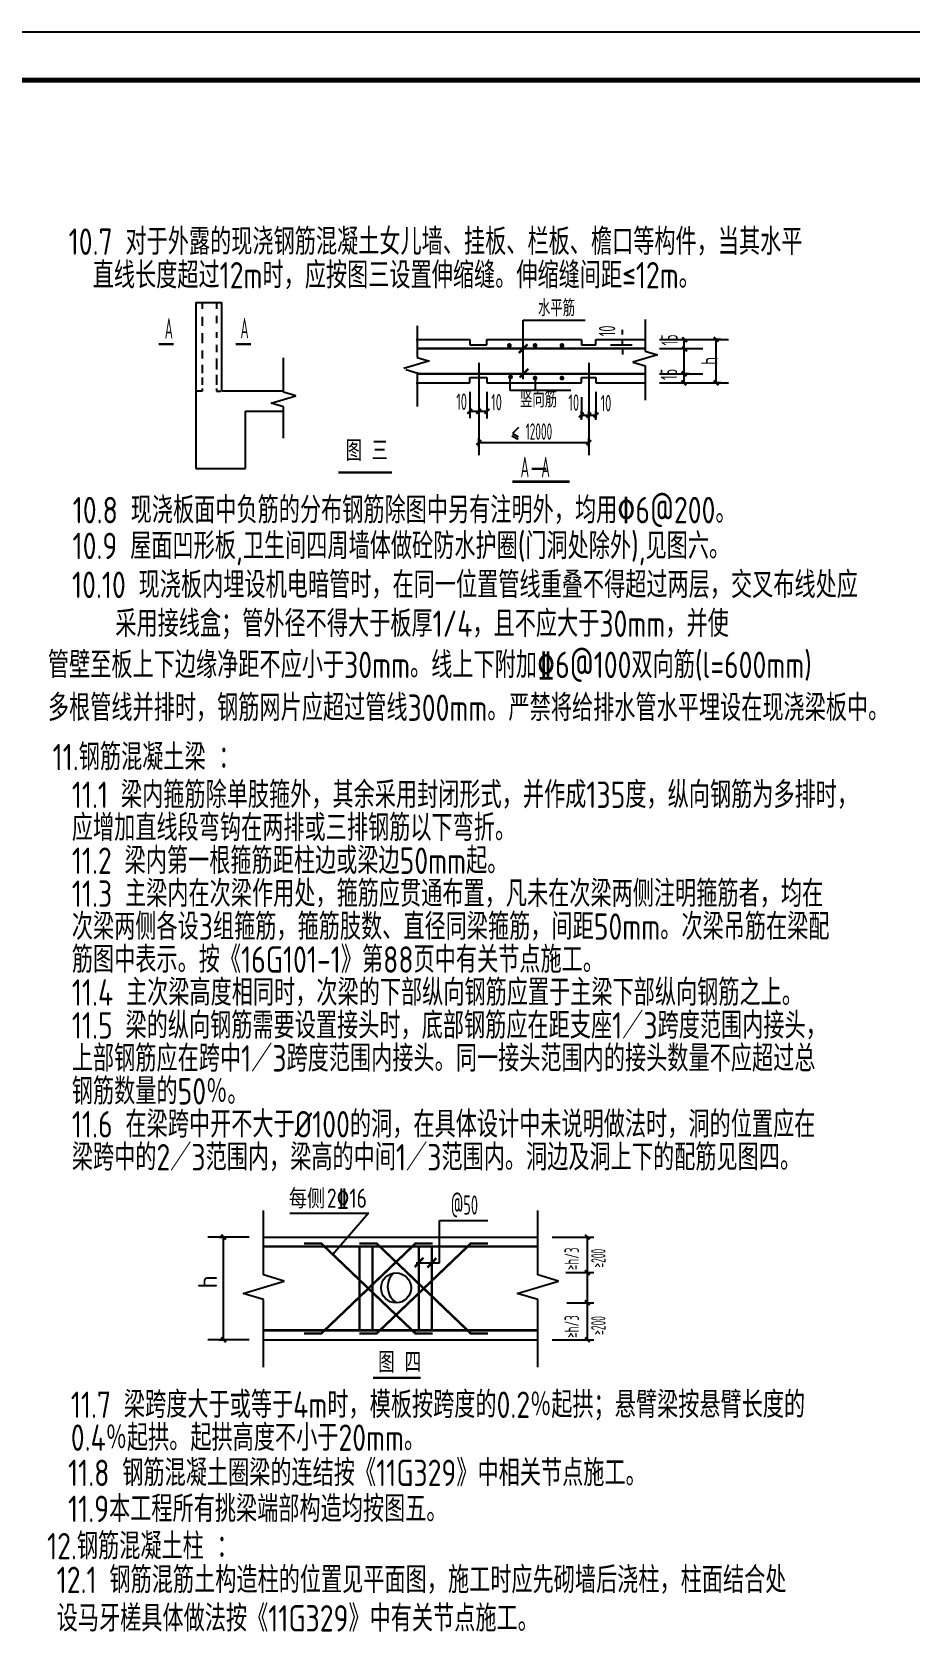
# Model space of a CAD drawing. Extents: x 8243024 to 8945023, y 669070 to 951310.
# Drawn here: x 8285381 to 8303633, y 917830 to 951310 of the extents above; entities that cross this region are included whole.
import ezdxf

# ---------------------------------------------------------------- set-up
doc = ezdxf.new("R2010")
doc.units = 0
doc.header["$LTSCALE"] = 1000
for name, color, linetype in [('LT', 2, 'CONTINUOUS'), ('PUB_TITLE', 255, 'CONTINUOUS'), ('REIN', 1, 'CONTINUOUS'), ('檩条', 7, 'CONTINUOUS')]:
    doc.layers.add(name, color=color, linetype=linetype)
doc.styles.add('TSSD_REIN', font='Tssdeng.shx', dxfattribs={"width": 0.7, "bigfont": 'hztxt.shx'})

msp = doc.modelspace()

# ---------------------------------------------------------------- linework, layer by layer
at = {"layer": 'LT'}
for p, q in [((8288785.1, 945686.8), (8289324.4, 945686.8)), ((8288785.1, 945686.8), (8288785.1, 942232.2)), ((8288917.4, 945686.8), (8288917.4, 945554.6)), ((8289211.1, 945686.8), (8289211.1, 945554.6)), ((8289324.4, 943836.8), (8289324.4, 945686.8)), ((8288917.4, 945384.7), (8288917.4, 945196)), ((8289211.1, 945403.6), (8289211.1, 945252.6)), ((8288917.4, 945044.9), (8288917.4, 944837.3)), ((8289211.1, 945063.8), (8289211.1, 944950.5)), ((8289211.1, 944799.5), (8289211.1, 944648.5)), ((8293365, 944916.3), (8294479.5, 944916.3)), ((8294479.5, 944916.3), (8294479.5, 944803)), ((8294479.5, 944803), (8294838.5, 944803)), ((8294838.5, 944803), (8294838.5, 944916.3)), ((8294838.5, 944916.3), (8296803.1, 944916.3)), ((8296803.1, 944916.3), (8296803.1, 944803)), ((8296803.1, 944803), (8297105.3, 944803)), ((8297105.3, 944803), (8297105.3, 944916.3)), ((8297105.3, 944916.3), (8298125.4, 944916.3)), ((8288917.4, 944686.2), (8288917.4, 944516.4)), ((8289211.1, 944516.4), (8289211.1, 944289.8)), ((8288917.4, 944384.2), (8288917.4, 944214.3)), ((8288917.4, 944120), (8288917.4, 943968.9)), ((8289211.1, 944176.6), (8289211.1, 943968.9)), ((8294479.5, 944123.4), (8294838.5, 944123.4)), ((8294479.5, 944010.1), (8294479.5, 944123.4)), ((8294838.5, 944123.4), (8294838.5, 944010.1)), ((8296803.1, 944010.1), (8296803.1, 944123.4)), ((8296803.1, 944123.4), (8297105.3, 944123.4)), ((8297105.3, 944123.4), (8297105.3, 944010.1)), ((8288917.4, 943836.1), (8288785.1, 943836.1)), ((8288917.4, 943893.4), (8288917.4, 943836.1)), ((8289211.1, 943893.4), (8289211.1, 943838.7)), ((8289211.1, 943838.7), (8289305.5, 943838.7)), ((8290608.9, 943836.8), (8289324.4, 943836.8)), ((8293365, 944010.1), (8294479.5, 944010.1)), ((8294838.5, 944010.1), (8296803.1, 944010.1)), ((8297105.3, 944010.1), (8298125.4, 944010.1)), ((8289815.6, 943421.5), (8290608.9, 943421.5)), ((8289815.6, 942232.2), (8289815.6, 943421.5)), ((8295357.1, 942908.3), (8295487.4, 942838.2)), ((8295497.5, 943078.8), (8295367.1, 942958.5)), ((8295367.1, 942958.5), (8295487.4, 942888.3)), ((8288785.1, 942232.2), (8289815.6, 942232.2)), ((8290193, 926233.1), (8295896.6, 926233.1)), ((8290193, 924095.6), (8295896.6, 924095.6))]:
    msp.add_line(p, q, dxfattribs=at)
at = {"layer": 'LT', "color": 7}
for p, q in [((8293385.3, 945195.3), (8293385.3, 944541)), ((8298126.7, 945327.4), (8298126.7, 944673.1)), ((8297405.3, 944916.3), (8297859.5, 944916.3)), ((8297405.3, 944803), (8297859.5, 944803)), ((8297659.5, 945016.3), (8297659.5, 945116.3)), ((8297659.5, 944803), (8297659.5, 944916.3)), ((8298425.4, 944916.3), (8299327.2, 944916.3)), ((8290606.4, 943820.8), (8290606.4, 944533.8)), ((8293622.4, 944464.2), (8293110.5, 944310.6)), ((8293385.3, 944541), (8293641.3, 944464.2)), ((8297659.5, 944703), (8297659.5, 944603)), ((8298382.7, 944596.3), (8297870.7, 944442.7)), ((8298126.7, 944673.1), (8298382.7, 944596.3)), ((8293148.2, 944291.7), (8293404.2, 944214.9)), ((8293385.3, 944233.8), (8293385.3, 943520.8)), ((8294668.4, 944427.5), (8294668.4, 942507.6)), ((8296954.2, 944427.5), (8296954.2, 942507.6)), ((8297870.7, 944442.7), (8298126.7, 944365.9)), ((8298126.7, 944365.9), (8298126.7, 943652.9)), ((8290862.4, 943744), (8290606.4, 943820.8)), ((8294479.5, 943823.4), (8294479.5, 943277.7)), ((8294668.4, 943898.9), (8294668.4, 943267.5)), ((8294668.4, 943823.4), (8294668.4, 943277.7)), ((8294838.5, 943823.4), (8294838.5, 943267.5)), ((8296954.2, 943823.4), (8296954.2, 943267.5)), ((8296954.2, 943823.4), (8296954.2, 943267.5)), ((8297105.3, 943823.4), (8297105.3, 943267.5)), ((8290350.4, 943590.4), (8290862.4, 943744)), ((8290606.4, 943513.6), (8290350.4, 943590.4)), ((8290606.4, 942859.3), (8290606.4, 943513.6)), ((8296803.1, 943710.1), (8296803.1, 943267.5)), ((8289893, 926233.1), (8289030.1, 926233.1)), ((8296196.6, 926233.1), (8297059.4, 926233.1)), ((8296481.1, 925493.3), (8297061.7, 925493.3)), ((8296481.1, 925493.3), (8297059.4, 925493.3)), ((8296498, 924867.5), (8297064.1, 924867.5)), ((8296498, 924867.5), (8297061.7, 924867.5)), ((8289893, 924095.6), (8289030.1, 924095.6)), ((8296196.6, 924095.6), (8297064.1, 924095.6))]:
    msp.add_line(p, q, dxfattribs=at)
at = {"layer": 'LT', "color": 1}
for p, q in [((8290193, 925446.3), (8290193, 926785)), ((8290740.3, 926732.1), (8292382, 926732.1)), ((8292375.4, 926732.1), (8291633.9, 925870.4)), ((8295896.6, 925446.3), (8295896.6, 926785)), ((8293850.9, 925698.2), (8293850.9, 926579.6)), ((8293850.9, 926579.6), (8294854.6, 926579.6)), ((8290620.4, 925318.1), (8290193, 925446.3)), ((8293364.3, 925698.2), (8293850.9, 925698.2)), ((8296324.1, 925318.1), (8295896.6, 925446.3)), ((8289765.5, 925061.6), (8290620.4, 925318.1)), ((8290193, 924933.3), (8289765.5, 925061.6)), ((8295469.1, 925061.6), (8296324.1, 925318.1)), ((8295896.6, 924933.3), (8295469.1, 925061.6)), ((8290193, 923522.8), (8290193, 924933.3)), ((8295896.6, 923522.8), (8295896.6, 924933.3))]:
    msp.add_line(p, q, dxfattribs=at)
at = {"layer": 'LT'}
msp.add_circle((8292948.5, 925175.3), 311.3, dxfattribs=at)
msp.add_arc((8293162.2, 925198.3), 389.8, 133.25466, 238.99592, dxfattribs=at)
at = {"layer": 'PUB_TITLE'}
msp.add_lwpolyline([(8246024, 891909.7), (8330124, 891909.7), (8330124, 951309.7), (8246024, 951309.7)], close=True, dxfattribs=at)
at = {"layer": 'PUB_TITLE', "const_width": 100}
msp.add_lwpolyline([(8248524, 892909.7), (8329124, 892909.7), (8329124, 950309.7), (8248524, 950309.7)], close=True, dxfattribs=at)
at = {"layer": 'REIN', "color": 7, "const_width": 50}
for points in [[(8288008.4, 944818.4), (8288322.5, 944818.4)], [(8289610.5, 944818.4), (8289931.6, 944818.4)], [(8291750.5, 942147.4), (8292865.8, 942147.4)], [(8295769.7, 942221), (8296071.9, 942221)], [(8295366.3, 941955.1), (8296556.4, 941955.1)], [(8292470.9, 923304.6), (8293463.5, 923304.6)]]:
    msp.add_lwpolyline(points, dxfattribs=at)
at = {"layer": 'REIN', "const_width": 50}
for points in [[(8295280.1, 944789.8, 1), (8295330.1, 944789.8, 1)], [(8295280.1, 944789.8, 1), (8295330.1, 944789.8, 1)], [(8295814.3, 944789.8, 1), (8295864.3, 944789.8, 1)], [(8295814.3, 944789.8, 1), (8295864.3, 944789.8, 1)], [(8296372.9, 944789.8, 1), (8296422.9, 944789.8, 1)], [(8296372.9, 944789.8, 1), (8296422.9, 944789.8, 1)], [(8295304.3, 944134.5, 1), (8295354.3, 944134.5, 1)], [(8295304.3, 944134.5, 1), (8295354.3, 944134.5, 1)], [(8295814.3, 944110.3, 1), (8295864.3, 944110.3, 1)], [(8295814.3, 944110.3, 1), (8295864.3, 944110.3, 1)], [(8296372.9, 944110.3, 1), (8296422.9, 944110.3, 1)], [(8296372.9, 944110.3, 1), (8296422.9, 944110.3, 1)]]:
    msp.add_lwpolyline(points, format="xyb", close=True, dxfattribs=at)
at = {"layer": 'REIN', "color": 1, "const_width": 50}
for points in [[(8295499.6, 944633.1), (8295680.6, 944814.1)], [(8293383.9, 944727.5), (8298125.4, 944727.5)], [(8293383.9, 944198.9), (8298125.4, 944198.9)], [(8295518.5, 944123.4), (8295699.5, 944304.4)], [(8290193, 926034.6), (8295896.6, 926034.6)], [(8291036, 926102.2), (8291391.4, 926102.2), (8293354.7, 924224.8), (8293710.1, 924224.8)], [(8293710.1, 926102.2), (8293354.7, 926102.2), (8291391.4, 924224.8), (8291036, 924224.8)], [(8294861, 926102.2), (8294505.6, 926102.2), (8292542.3, 924224.8), (8292186.9, 924224.8)], [(8292186.9, 926102.2), (8292542.3, 926102.2), (8294505.6, 924224.8), (8294861, 924224.8)], [(8292186.9, 924292.5), (8292186.9, 926034.6)], [(8292457.7, 924292.5), (8292457.7, 926034.6)], [(8293422.3, 924292.5), (8293422.3, 926034.6)], [(8293693.2, 924292.5), (8293693.2, 926034.6)], [(8293516.4, 925804.6), (8293333.9, 925607)], [(8293784.5, 925797), (8293601.9, 925599.4)], [(8290193, 924292.5), (8295896.6, 924292.5)]]:
    msp.add_lwpolyline(points, dxfattribs=at)
at = {"layer": '檩条', "color": 253}
for p, q in [((8295594.1, 945312.7), (8296878.5, 945312.7)), ((8295594.1, 944085.7), (8295594.1, 945312.7)), ((8298425.4, 944916.3), (8299864.6, 944916.3)), ((8298937.6, 944010.1), (8298937.6, 944916.3)), ((8299705.6, 944916.3), (8299547.3, 944916.3)), ((8299605.6, 944010.1), (8299605.6, 944916.3)), ((8298425.4, 944727.5), (8299327.2, 944727.5)), ((8295314.2, 944126.8), (8295314.2, 943862.5)), ((8298425.4, 944198.9), (8299327.2, 944198.9)), ((8299037.6, 944198.9), (8298876.3, 944198.9)), ((8295314.2, 943862.5), (8296579.9, 943862.5)), ((8295843.1, 944089), (8295843.1, 943862.5)), ((8298425.4, 944010.1), (8299327.2, 944010.1)), ((8298425.4, 944010.1), (8299864.6, 944010.1)), ((8299705.6, 944010.1), (8299547.3, 944010.1)), ((8294479.5, 943519), (8294479.5, 943399.5)), ((8294668.4, 943519), (8294668.4, 943399.5)), ((8294838.5, 943519), (8294838.5, 943399.5)), ((8294479.5, 943419), (8294668.4, 943419)), ((8294668.4, 943419), (8294838.5, 943419)), ((8296803.1, 943241.2), (8296803.1, 943425.5)), ((8296803.1, 943341.2), (8296954.2, 943341.2)), ((8296954.2, 943241.2), (8296954.2, 943425.5)), ((8296954.2, 943341.2), (8297105.3, 943341.2)), ((8297105.3, 943241.2), (8297105.3, 943425.5)), ((8294668.4, 942670.4), (8294668.4, 942861.2)), ((8296954.2, 942670.4), (8296954.2, 942861.2)), ((8294668.4, 942770.4), (8296954.2, 942770.4)), ((8289261.4, 926233.1), (8289390.5, 926233.1)), ((8289361.4, 924095.6), (8289361.4, 926233.1)), ((8296827.8, 926233.1), (8296927.8, 926233.1)), ((8296927.8, 925493.3), (8296927.8, 926233.1)), ((8296827.8, 925493.3), (8296927.8, 925493.3)), ((8296927.8, 924867.5), (8296927.8, 925493.3)), ((8296827.8, 924867.5), (8296927.8, 924867.5)), ((8296927.8, 924095.6), (8296927.8, 924867.5)), ((8289261.4, 924095.6), (8289390.5, 924095.6)), ((8296827.8, 924095.6), (8296927.8, 924095.6))]:
    msp.add_line(p, q, dxfattribs=at)
at = {"layer": '檩条', "color": 253, "const_width": 45}
for points in [[(8298900.6, 944962.4), (8299000.6, 944862.4)], [(8298900.6, 944767.8), (8299000.6, 944667.8)], [(8299555.6, 944966.3), (8299655.6, 944866.3)], [(8298887.6, 944248.9), (8298987.6, 944148.9)], [(8298883.2, 944063), (8298983.2, 943963)], [(8299555.6, 944060.1), (8299655.6, 943960.1)], [(8294429.5, 943369), (8294529.5, 943469)], [(8294618.4, 943369), (8294718.4, 943469)], [(8294788.5, 943369), (8294888.5, 943469)], [(8296753.1, 943291.2), (8296853.1, 943391.2)], [(8296904.2, 943291.2), (8297004.2, 943391.2)], [(8297055.3, 943291.2), (8297155.3, 943391.2)], [(8294618.4, 942720.4), (8294718.4, 942820.4)], [(8296904.2, 942720.4), (8297004.2, 942820.4)], [(8289311.4, 926283.1), (8289411.4, 926183.1)], [(8296877.8, 926283.1), (8296977.8, 926183.1)], [(8296877.8, 925543.3), (8296977.8, 925443.3)], [(8296877.8, 924917.5), (8296977.8, 924817.5)], [(8289311.4, 924145.6), (8289411.4, 924045.6)], [(8296877.8, 924145.6), (8296977.8, 924045.6)]]:
    msp.add_lwpolyline(points, dxfattribs=at)

# ---------------------------------------------------------------- texts
at = {"layer": 'LT', "color": 7, "style": 'TSSD_REIN'}
for s, height, width, p in [('10.7 对于外露的现浇钢筋混凝土女儿墙、挂板、栏板、檐口等构件，当其水平', 550, 0.8, (8286138.6, 946674.5)), ('直线长度超过12m时，应按图三设置伸缩缝。伸缩缝间距≤12m。', 550, 0.8, (8286638.6, 945975.9)), ('A', 427.5, 0.463647, (8288137.2, 944930.6)), ('A', 427.5, 0.46363, (8289711.9, 944937.3)), ('图 三', 427.49, 0.78574, (8291902.5, 942386.1)), ('A  A', 427.49, 0.488174, (8295537, 942045.7)), ('10.8 现浇板面中负筋的分布钢筋除图中另有注明外，均用\x826@200。', 550, 0.8, (8286223.4, 941088)), ('10.9 屋面凹形板,卫生间四周墙体做砼防水护圈(门洞处除外),见图六。', 550, 0.8, (8286220, 940342.4)), ('10.10 现浇板内埋设机电暗管时，在同一位置管线重叠不得超过两层，交叉布线处应', 550, 0.8, (8286208.5, 939532.5)), ('采用接线盒；管外径不得大于板厚1/4，且不应大于30mm，并使', 550, 0.8, (8287108.8, 938724.1)), ('管壁至板上下边缘净距不应小于30mm。线上下附加\x846@100双向筋(l=600mm)', 550, 0.8, (8285707.2, 937866.8)), ('多根管线并排时，钢筋网片应超过管线300mm。严禁将给排水管水平埋设在现浇梁板中。', 550, 0.8, (8285707.2, 936974.8)), ('11.1 梁内箍筋除单肢箍外，其余采用封闭形式，并作成135度，纵向钢筋为多排时，', 550, 0.8, (8286205, 935162.6)), ('应增加直线段弯钩在两排或三排钢筋以下弯折。', 550, 0.8, (8286205, 934476.9)), ('11.2 梁内第一根箍筋距柱边或梁边50mm起。', 550, 0.8, (8286205, 933791.2)), ('11.3 主梁内在次梁作用处，箍筋应贯通布置，凡未在次梁两侧注明箍筋者，均在', 550, 0.8, (8286205, 933105.5)), ('次梁两侧各设3组箍筋，箍筋肢数、直径同梁箍筋，间距50mm。次梁吊筋在梁配', 550, 0.8, (8286205, 932419.8)), ('筋图中表示。按《16G101-1》第88页中有关节点施工。', 550, 0.8, (8286205, 931734.1)), ('11.4 主次梁高度相同时，次梁的下部纵向钢筋应置于主梁下部纵向钢筋之上。', 550, 0.8, (8286205, 931048.3)), ('11.5 梁的纵向钢筋需要设置接头时，底部钢筋应在距支座1／3跨度范围内接头，', 550, 0.8, (8286205, 930362.6)), ('上部钢筋应在跨中1／3跨度范围内接头。同一接头范围内的接头数量不应超过总', 550, 0.8, (8286205, 929676.9)), ('钢筋数量的50％。', 550, 0.8, (8286205, 928991.2)), ('11.6 在梁跨中开不大于%%c100的洞，在具体设计中未说明做法时，洞的位置应在', 550, 0.8, (8286205, 928305.5)), ('梁跨中的2／3范围内，梁高的中间1／3范围内。洞边及洞上下的配筋见图四。', 550, 0.8, (8286205, 927619.8)), ('每侧', 400, 0.942431, (8290718.1, 926829.8)), ('2\x8416', 400, 0.778303, (8291508.9, 926842)), ('@50', 400, 0.567943, (8294089.3, 926700)), ('11.7 梁跨度大于或等于4m时，模板按跨度的0.2％起拱；悬臂梁按悬臂长度的', 550, 0.8, (8286183.5, 922469.3)), ('0.4％起拱。起拱高度不小于20mm。', 550, 0.8, (8286183.5, 921783.6)), ('11.8 钢筋混凝土圈梁的连结按《11G329》中相关节点施工。', 550, 0.8, (8286126, 921051.4)), ('11.9本工程所有挑梁端部构造均按图五。', 550, 0.8, (8286126, 920302.3)), ('12.1 钢筋混筋土构造柱的位置见平面图，施工时应先砌墙后浇柱，柱面结合处', 550, 0.8, (8285890.1, 918823.5)), ('设马牙槎具体做法按《11G329》中有关节点施工。', 550, 0.8, (8285890.1, 918023.5))]:
    msp.add_text(s, height=height, dxfattribs=dict(at, width=width)).set_placement(p)
at = {"layer": 'LT', "style": 'TSSD_REIN'}
for s, height, width, p in [('水平筋', 342.02, 0.750975, (8295900.3, 945398.4)), ('10', 341.99, 0.576994, (8294200.6, 943449)), ('竖向筋', 342.01, 0.750783, (8295525.9, 943498.5)), ('10', 342, 0.576738, (8294926.6, 943438.7)), ('10', 341.99, 0.577118, (8296532.7, 943430.1)), ('10', 341.98, 0.57676, (8297202.8, 943418.2)), ('12000', 341.99, 0.521972, (8295643.7, 942826.5)), ('11.钢筋混凝土梁 ：', 550, 0.8, (8285805, 935948.3)), ('图 四', 427.49, 0.800154, (8292577.9, 923412.2)), ('12.钢筋混凝土柱 ：', 550, 0.8, (8285689.8, 919526.1))]:
    msp.add_text(s, height=height, dxfattribs=dict(at, width=width)).set_placement(p)
for s, height, width, p in [('10', 341.97, 0.577065, (8297508.6, 944981.7)), ('15', 342, 0.576993, (8298805.7, 944789.7)), ('h', 342, 0.674479, (8299635, 944386.7)), ('15', 342, 0.576969, (8298793.7, 944072.4)), ('h', 400, 0.963401, (8289226.8, 925164.2))]:
    msp.add_text(s, height=height, rotation=90, dxfattribs=dict(at, width=width)).set_placement(p)
at = {"layer": 'LT', "color": 7, "style": 'TSSD_REIN'}
for s, width, p in [('≥h/3', 0.580019, (8296750.9, 925546.6)), ('≥200', 0.501278, (8297304.5, 925597.8)), ('≥h/3', 0.580019, (8296750.9, 924136.7)), ('≥200', 0.501278, (8297304.5, 924197.8))]:
    msp.add_text(s, height=299.25, rotation=90, dxfattribs=dict(at, width=width)).set_placement(p)

doc.saveas('drawing.dxf')
